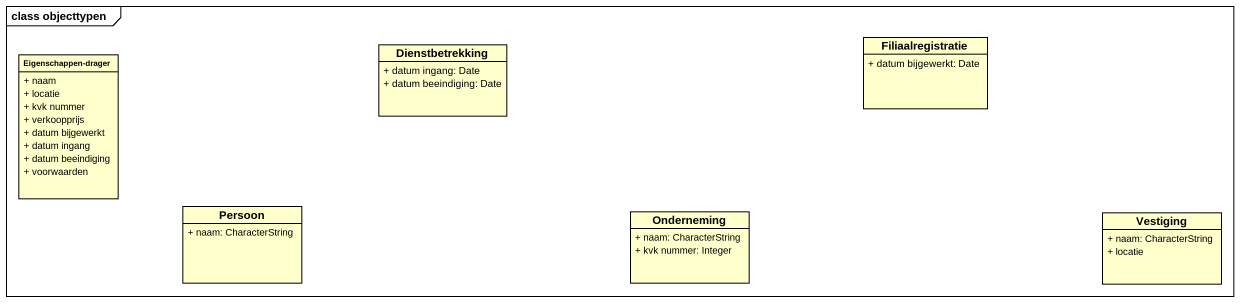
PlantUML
@startuml
mainframe class objecttypen
hide circle
hide empty members
skinparam classAttributeIconSize 0
class Dienstbetrekking {
  + datum ingang: Date
  + datum beeindiging: Date
}
class Filiaalregistratie {
  + datum bijgewerkt: Date
}
class "Eigenschappen-drager" as Eigenschappen_drager {
  + naam
  + locatie
  + kvk nummer
  + verkoopprijs
  + datum bijgewerkt
  + datum ingang
  + datum beeindiging
  + voorwaarden
}
class Persoon {
  + naam: CharacterString
}
class Onderneming {
  + naam: CharacterString
  + kvk nummer: Integer
}
class Vestiging {
  + naam: CharacterString
  + locatie
}
@enduml
